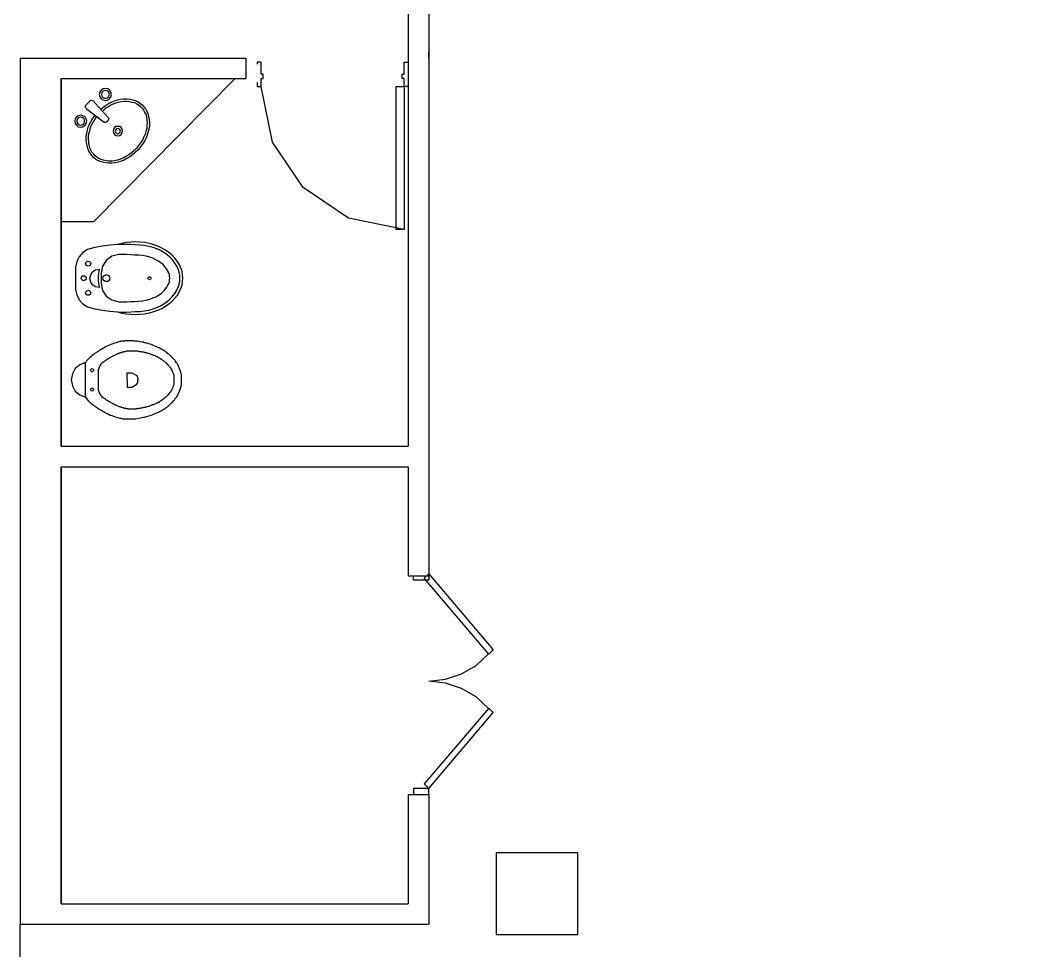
# Model space of a CAD drawing. Header units: metres. Extents: x 2 to 323, y -2 to 254.
# Drawn here: x 116.216 to 121.189, y 119.782 to 124.336 of the extents above; entities that cross this region are included whole.
import ezdxf

# ---------------------------------------------------------------- set-up
doc = ezdxf.new("R2010")
doc.units = ezdxf.units.M
for name, color, linetype in [('0-CARPINTERIAS', 7, 'Continuous'), ('0-EST EXISTENTE', 7, 'Continuous'), ('0-MUROS EXISTENTES', 7, 'Continuous'), ('0-PROYECCIONES', 7, 'Continuous'), ('0-SANITARIOS', 7, 'Continuous'), ('00', 7, 'Continuous')]:
    doc.layers.add(name, color=color, linetype=linetype)

msp = doc.modelspace()

# ---------------------------------------------------------------- linework, layer by layer
for p, q in [((116.558, 123.942), (116.537, 123.92)), ((116.558, 123.942), (116.537, 123.92)), ((116.572, 123.942), (116.646, 123.86)), ((116.572, 123.942), (116.646, 123.86)), ((116.538, 123.905), (116.626, 123.838)), ((116.538, 123.905), (116.626, 123.838)), ((116.646, 123.846), (116.64, 123.839)), ((116.646, 123.846), (116.64, 123.839))]:
    msp.add_line(p, q)
for points in [[(117.376, 124.032), (117.376, 124.012), (117.396, 124.012), (117.396, 124.052), (117.406, 124.052), (117.406, 124.072), (117.396, 124.072), (117.396, 124.132), (117.376, 124.132), (117.376, 124.122)], [(117.376, 124.032), (117.376, 124.012), (117.396, 124.012), (117.396, 124.052), (117.406, 124.052), (117.406, 124.072), (117.396, 124.072), (117.396, 124.132), (117.376, 124.132), (117.376, 124.122)], [(118.116, 124.032), (118.116, 124.012), (118.096, 124.012), (118.096, 124.052), (118.086, 124.052), (118.086, 124.072), (118.096, 124.072), (118.096, 124.132), (118.116, 124.132), (118.116, 124.122)], [(118.116, 124.032), (118.116, 124.012), (118.096, 124.012), (118.096, 124.052), (118.086, 124.052), (118.086, 124.072), (118.096, 124.072), (118.096, 124.132), (118.116, 124.132), (118.116, 124.122)], [(116.538, 123.905), (116.537, 123.907), (116.536, 123.909), (116.535, 123.91), (116.535, 123.912), (116.535, 123.914), (116.535, 123.916), (116.536, 123.918), (116.537, 123.92)], [(116.538, 123.905), (116.537, 123.907), (116.536, 123.909), (116.535, 123.91), (116.535, 123.912), (116.535, 123.914), (116.535, 123.916), (116.536, 123.918), (116.537, 123.92)], [(116.812, 123.923), (116.821, 123.913), (116.829, 123.903), (116.835, 123.892), (116.84, 123.88), (116.844, 123.865), (116.847, 123.85), (116.848, 123.835), (116.848, 123.82), (116.845, 123.805), (116.842, 123.79), (116.837, 123.775), (116.832, 123.76), (116.824, 123.745), (116.814, 123.73), (116.804, 123.716), (116.793, 123.702), (116.78, 123.69), (116.767, 123.679), (116.753, 123.668), (116.738, 123.659), (116.724, 123.652), (116.71, 123.646), (116.695, 123.641), (116.68, 123.638), (116.665, 123.636), (116.65, 123.636), (116.635, 123.638), (116.62, 123.641), (116.608, 123.645), (116.596, 123.65), (116.585, 123.657), (116.575, 123.665), (116.566, 123.674), (116.558, 123.685), (116.552, 123.696), (116.547, 123.708), (116.543, 123.723), (116.54, 123.737), (116.539, 123.752), (116.539, 123.767), (116.541, 123.783), (116.545, 123.798), (116.549, 123.813), (116.555, 123.827), (116.561, 123.839), (116.568, 123.85), (116.575, 123.861), (116.582, 123.871)], [(116.812, 123.923), (116.821, 123.913), (116.829, 123.903), (116.835, 123.892), (116.84, 123.88), (116.844, 123.865), (116.847, 123.85), (116.848, 123.835), (116.848, 123.82), (116.845, 123.805), (116.842, 123.79), (116.837, 123.775), (116.832, 123.76), (116.824, 123.745), (116.814, 123.73), (116.804, 123.716), (116.793, 123.702), (116.78, 123.69), (116.767, 123.679), (116.753, 123.668), (116.738, 123.659), (116.724, 123.652), (116.71, 123.646), (116.695, 123.641), (116.68, 123.638), (116.665, 123.636), (116.65, 123.636), (116.635, 123.638), (116.62, 123.641), (116.608, 123.645), (116.596, 123.65), (116.585, 123.657), (116.575, 123.665), (116.566, 123.674), (116.558, 123.685), (116.552, 123.696), (116.547, 123.708), (116.543, 123.723), (116.54, 123.737), (116.539, 123.752), (116.539, 123.767), (116.541, 123.783), (116.545, 123.798), (116.549, 123.813), (116.555, 123.827), (116.561, 123.839), (116.568, 123.85), (116.575, 123.861), (116.582, 123.871)], [(116.558, 123.942), (116.561, 123.944), (116.565, 123.945), (116.568, 123.944), (116.572, 123.942)], [(116.558, 123.942), (116.561, 123.944), (116.565, 123.945), (116.568, 123.944), (116.572, 123.942)], [(116.61, 123.9), (116.619, 123.908), (116.628, 123.916), (116.638, 123.922), (116.649, 123.929), (116.663, 123.936), (116.677, 123.942), (116.692, 123.946), (116.707, 123.95), (116.722, 123.951), (116.737, 123.951), (116.752, 123.95), (116.767, 123.947), (116.779, 123.943), (116.791, 123.938), (116.802, 123.931), (116.812, 123.923)], [(116.61, 123.9), (116.619, 123.908), (116.628, 123.916), (116.638, 123.922), (116.649, 123.929), (116.663, 123.936), (116.677, 123.942), (116.692, 123.946), (116.707, 123.95), (116.722, 123.951), (116.737, 123.951), (116.752, 123.95), (116.767, 123.947), (116.779, 123.943), (116.791, 123.938), (116.802, 123.931), (116.812, 123.923)], [(116.617, 123.892), (116.626, 123.9), (116.635, 123.907), (116.644, 123.913), (116.654, 123.919), (116.667, 123.926), (116.681, 123.931), (116.695, 123.935), (116.709, 123.939), (116.723, 123.94), (116.737, 123.94), (116.75, 123.939), (116.764, 123.936), (116.775, 123.933), (116.786, 123.928), (116.795, 123.922), (116.804, 123.914)], [(116.617, 123.892), (116.626, 123.9), (116.635, 123.907), (116.644, 123.913), (116.654, 123.919), (116.667, 123.926), (116.681, 123.931), (116.695, 123.935), (116.709, 123.939), (116.723, 123.94), (116.737, 123.94), (116.75, 123.939), (116.764, 123.936), (116.775, 123.933), (116.786, 123.928), (116.795, 123.922), (116.804, 123.914)], [(116.804, 123.914), (116.813, 123.906), (116.819, 123.897), (116.825, 123.887), (116.83, 123.876), (116.834, 123.863), (116.836, 123.849), (116.837, 123.835), (116.836, 123.821), (116.835, 123.807), (116.831, 123.792), (116.827, 123.778), (116.821, 123.765), (116.814, 123.75), (116.805, 123.736), (116.795, 123.723), (116.785, 123.71), (116.773, 123.698), (116.76, 123.687), (116.747, 123.677), (116.733, 123.669), (116.72, 123.662), (116.706, 123.656), (116.692, 123.652), (116.678, 123.649), (116.664, 123.647), (116.65, 123.647), (116.636, 123.649), (116.623, 123.651), (116.612, 123.655), (116.601, 123.66), (116.591, 123.666), (116.582, 123.673), (116.574, 123.682), (116.567, 123.691), (116.562, 123.701), (116.557, 123.712), (116.553, 123.725), (116.551, 123.739), (116.55, 123.753), (116.55, 123.766), (116.552, 123.781), (116.556, 123.795), (116.56, 123.809), (116.565, 123.823), (116.571, 123.834), (116.577, 123.844), (116.584, 123.855), (116.591, 123.865)], [(116.804, 123.914), (116.813, 123.906), (116.819, 123.897), (116.825, 123.887), (116.83, 123.876), (116.834, 123.863), (116.836, 123.849), (116.837, 123.835), (116.836, 123.821), (116.835, 123.807), (116.831, 123.792), (116.827, 123.778), (116.821, 123.765), (116.814, 123.75), (116.805, 123.736), (116.795, 123.723), (116.785, 123.71), (116.773, 123.698), (116.76, 123.687), (116.747, 123.677), (116.733, 123.669), (116.72, 123.662), (116.706, 123.656), (116.692, 123.652), (116.678, 123.649), (116.664, 123.647), (116.65, 123.647), (116.636, 123.649), (116.623, 123.651), (116.612, 123.655), (116.601, 123.66), (116.591, 123.666), (116.582, 123.673), (116.574, 123.682), (116.567, 123.691), (116.562, 123.701), (116.557, 123.712), (116.553, 123.725), (116.551, 123.739), (116.55, 123.753), (116.55, 123.766), (116.552, 123.781), (116.556, 123.795), (116.56, 123.809), (116.565, 123.823), (116.571, 123.834), (116.577, 123.844), (116.584, 123.855), (116.591, 123.865)], [(116.64, 123.839), (116.636, 123.837), (116.633, 123.836), (116.629, 123.836), (116.626, 123.838)], [(116.64, 123.839), (116.636, 123.837), (116.633, 123.836), (116.629, 123.836), (116.626, 123.838)], [(116.646, 123.86), (116.648, 123.857), (116.649, 123.853), (116.648, 123.85), (116.646, 123.846)], [(116.646, 123.86), (116.648, 123.857), (116.649, 123.853), (116.648, 123.85), (116.646, 123.846)], [(116.535, 122.491), (116.538, 122.487), (116.542, 122.483), (116.545, 122.478), (116.549, 122.474), (116.551, 122.472), (116.554, 122.469), (116.556, 122.467), (116.559, 122.464), (116.563, 122.461), (116.568, 122.457), (116.572, 122.454), (116.576, 122.45), (116.577, 122.45), (116.577, 122.45), (116.578, 122.449), (116.578, 122.449), (116.581, 122.447), (116.584, 122.445), (116.586, 122.443), (116.589, 122.442), (116.591, 122.44), (116.594, 122.438), (116.597, 122.437), (116.599, 122.435), (116.6, 122.434), (116.601, 122.434), (116.602, 122.433), (116.602, 122.433), (116.605, 122.431), (116.608, 122.43), (116.61, 122.428), (116.613, 122.427), (116.62, 122.422), (116.627, 122.419), (116.634, 122.415), (116.641, 122.411), (116.648, 122.408), (116.656, 122.404), (116.664, 122.401), (116.672, 122.398), (116.678, 122.396), (116.685, 122.394), (116.692, 122.392), (116.698, 122.39), (116.703, 122.389), (116.708, 122.388), (116.713, 122.387), (116.718, 122.386), (116.721, 122.386), (116.723, 122.386), (116.726, 122.386), (116.728, 122.385), (116.73, 122.385), (116.731, 122.385), (116.732, 122.385), (116.734, 122.385), (116.736, 122.385), (116.738, 122.385), (116.739, 122.385), (116.741, 122.385), (116.745, 122.385), (116.75, 122.385), (116.754, 122.385), (116.758, 122.385), (116.763, 122.385), (116.769, 122.385), (116.774, 122.386), (116.78, 122.386), (116.788, 122.387), (116.796, 122.389), (116.804, 122.39), (116.812, 122.391), (116.819, 122.393), (116.825, 122.394), (116.832, 122.396), (116.838, 122.397), (116.846, 122.4), (116.854, 122.402), (116.861, 122.405), (116.869, 122.408), (116.876, 122.411), (116.883, 122.414), (116.89, 122.417), (116.896, 122.42), (116.901, 122.423), (116.906, 122.425), (116.911, 122.428), (116.915, 122.431), (116.919, 122.433), (116.923, 122.436), (116.927, 122.438), (116.931, 122.441), (116.935, 122.444), (116.939, 122.448), (116.943, 122.451), (116.947, 122.454), (116.95, 122.457), (116.953, 122.46), (116.956, 122.463), (116.959, 122.466), (116.963, 122.469), (116.966, 122.473), (116.969, 122.476), (116.972, 122.479), (116.975, 122.484), (116.978, 122.488), (116.981, 122.492), (116.984, 122.496), (116.987, 122.502), (116.99, 122.508), (116.993, 122.514), (116.995, 122.52), (116.998, 122.526), (117, 122.533), (117.002, 122.539), (117.004, 122.546), (117.005, 122.549), (117.005, 122.552), (117.005, 122.555), (117.005, 122.558), (117.005, 122.576), (117.005, 122.594), (117.005, 122.597), (117.005, 122.6), (117.005, 122.603), (117.004, 122.606), (117.002, 122.613), (117, 122.619), (116.998, 122.626), (116.995, 122.632), (116.993, 122.638), (116.99, 122.644), (116.987, 122.65), (116.984, 122.656), (116.981, 122.66), (116.978, 122.664), (116.975, 122.669), (116.972, 122.673), (116.969, 122.676), (116.966, 122.679), (116.963, 122.683), (116.959, 122.686), (116.956, 122.689), (116.953, 122.692), (116.95, 122.695), (116.947, 122.698), (116.943, 122.701), (116.939, 122.704), (116.935, 122.708), (116.931, 122.711), (116.927, 122.714), (116.923, 122.716), (116.919, 122.719), (116.915, 122.721), (116.911, 122.724), (116.906, 122.727), (116.901, 122.73), (116.896, 122.732), (116.89, 122.735), (116.883, 122.738), (116.876, 122.741), (116.869, 122.744), (116.861, 122.747), (116.854, 122.75), (116.846, 122.752), (116.838, 122.755), (116.832, 122.756), (116.825, 122.758), (116.819, 122.76), (116.812, 122.761), (116.804, 122.762), (116.796, 122.764), (116.788, 122.765), (116.78, 122.766), (116.774, 122.766), (116.769, 122.767), (116.763, 122.767), (116.758, 122.767), (116.754, 122.767), (116.75, 122.767), (116.745, 122.767), (116.741, 122.767), (116.739, 122.767), (116.738, 122.767), (116.736, 122.767), (116.734, 122.767), (116.732, 122.767), (116.731, 122.767), (116.73, 122.767), (116.728, 122.767), (116.726, 122.766), (116.723, 122.766), (116.721, 122.766), (116.718, 122.766), (116.713, 122.765), (116.708, 122.764), (116.703, 122.763), (116.698, 122.762), (116.692, 122.76), (116.685, 122.758), (116.678, 122.756), (116.672, 122.754), (116.664, 122.751), (116.656, 122.748), (116.648, 122.744), (116.641, 122.741), (116.634, 122.737), (116.627, 122.733), (116.62, 122.73), (116.613, 122.725), (116.61, 122.724), (116.608, 122.722), (116.605, 122.721), (116.602, 122.719), (116.602, 122.719), (116.601, 122.718), (116.6, 122.718), (116.599, 122.717), (116.597, 122.715), (116.594, 122.714), (116.591, 122.712), (116.589, 122.71), (116.586, 122.709), (116.584, 122.707), (116.581, 122.705), (116.578, 122.703), (116.578, 122.703), (116.577, 122.703), (116.577, 122.702), (116.576, 122.702), (116.572, 122.698), (116.568, 122.695), (116.563, 122.691), (116.559, 122.688), (116.556, 122.685), (116.554, 122.683), (116.551, 122.68), (116.549, 122.678), (116.545, 122.674), (116.542, 122.67), (116.538, 122.665), (116.535, 122.661)], [(116.535, 122.491), (116.538, 122.487), (116.542, 122.483), (116.545, 122.478), (116.549, 122.474), (116.551, 122.472), (116.554, 122.469), (116.556, 122.467), (116.559, 122.464), (116.563, 122.461), (116.568, 122.457), (116.572, 122.454), (116.576, 122.45), (116.577, 122.45), (116.577, 122.45), (116.578, 122.449), (116.578, 122.449), (116.581, 122.447), (116.584, 122.445), (116.586, 122.443), (116.589, 122.442), (116.591, 122.44), (116.594, 122.438), (116.597, 122.437), (116.599, 122.435), (116.6, 122.434), (116.601, 122.434), (116.602, 122.433), (116.602, 122.433), (116.605, 122.431), (116.608, 122.43), (116.61, 122.428), (116.613, 122.427), (116.62, 122.422), (116.627, 122.419), (116.634, 122.415), (116.641, 122.411), (116.648, 122.408), (116.656, 122.404), (116.664, 122.401), (116.672, 122.398), (116.678, 122.396), (116.685, 122.394), (116.692, 122.392), (116.698, 122.39), (116.703, 122.389), (116.708, 122.388), (116.713, 122.387), (116.718, 122.386), (116.721, 122.386), (116.723, 122.386), (116.726, 122.386), (116.728, 122.385), (116.73, 122.385), (116.731, 122.385), (116.732, 122.385), (116.734, 122.385), (116.736, 122.385), (116.738, 122.385), (116.739, 122.385), (116.741, 122.385), (116.745, 122.385), (116.75, 122.385), (116.754, 122.385), (116.758, 122.385), (116.763, 122.385), (116.769, 122.385), (116.774, 122.386), (116.78, 122.386), (116.788, 122.387), (116.796, 122.389), (116.804, 122.39), (116.812, 122.391), (116.819, 122.393), (116.825, 122.394), (116.832, 122.396), (116.838, 122.397), (116.846, 122.4), (116.854, 122.402), (116.861, 122.405), (116.869, 122.408), (116.876, 122.411), (116.883, 122.414), (116.89, 122.417), (116.896, 122.42), (116.901, 122.423), (116.906, 122.425), (116.911, 122.428), (116.915, 122.431), (116.919, 122.433), (116.923, 122.436), (116.927, 122.438), (116.931, 122.441), (116.935, 122.444), (116.939, 122.448), (116.943, 122.451), (116.947, 122.454), (116.95, 122.457), (116.953, 122.46), (116.956, 122.463), (116.959, 122.466), (116.963, 122.469), (116.966, 122.473), (116.969, 122.476), (116.972, 122.479), (116.975, 122.484), (116.978, 122.488), (116.981, 122.492), (116.984, 122.496), (116.987, 122.502), (116.99, 122.508), (116.993, 122.514), (116.995, 122.52), (116.998, 122.526), (117, 122.533), (117.002, 122.539), (117.004, 122.546), (117.005, 122.549), (117.005, 122.552), (117.005, 122.555), (117.005, 122.558), (117.005, 122.576), (117.005, 122.594), (117.005, 122.597), (117.005, 122.6), (117.005, 122.603), (117.004, 122.606), (117.002, 122.613), (117, 122.619), (116.998, 122.626), (116.995, 122.632), (116.993, 122.638), (116.99, 122.644), (116.987, 122.65), (116.984, 122.656), (116.981, 122.66), (116.978, 122.664), (116.975, 122.669), (116.972, 122.673), (116.969, 122.676), (116.966, 122.679), (116.963, 122.683), (116.959, 122.686), (116.956, 122.689), (116.953, 122.692), (116.95, 122.695), (116.947, 122.698), (116.943, 122.701), (116.939, 122.704), (116.935, 122.708), (116.931, 122.711), (116.927, 122.714), (116.923, 122.716), (116.919, 122.719), (116.915, 122.721), (116.911, 122.724), (116.906, 122.727), (116.901, 122.73), (116.896, 122.732), (116.89, 122.735), (116.883, 122.738), (116.876, 122.741), (116.869, 122.744), (116.861, 122.747), (116.854, 122.75), (116.846, 122.752), (116.838, 122.755), (116.832, 122.756), (116.825, 122.758), (116.819, 122.76), (116.812, 122.761), (116.804, 122.762), (116.796, 122.764), (116.788, 122.765), (116.78, 122.766), (116.774, 122.766), (116.769, 122.767), (116.763, 122.767), (116.758, 122.767), (116.754, 122.767), (116.75, 122.767), (116.745, 122.767), (116.741, 122.767), (116.739, 122.767), (116.738, 122.767), (116.736, 122.767), (116.734, 122.767), (116.732, 122.767), (116.731, 122.767), (116.73, 122.767), (116.728, 122.767), (116.726, 122.766), (116.723, 122.766), (116.721, 122.766), (116.718, 122.766), (116.713, 122.765), (116.708, 122.764), (116.703, 122.763), (116.698, 122.762), (116.692, 122.76), (116.685, 122.758), (116.678, 122.756), (116.672, 122.754), (116.664, 122.751), (116.656, 122.748), (116.648, 122.744), (116.641, 122.741), (116.634, 122.737), (116.627, 122.733), (116.62, 122.73), (116.613, 122.725), (116.61, 122.724), (116.608, 122.722), (116.605, 122.721), (116.602, 122.719), (116.602, 122.719), (116.601, 122.718), (116.6, 122.718), (116.599, 122.717), (116.597, 122.715), (116.594, 122.714), (116.591, 122.712), (116.589, 122.71), (116.586, 122.709), (116.584, 122.707), (116.581, 122.705), (116.578, 122.703), (116.578, 122.703), (116.577, 122.703), (116.577, 122.702), (116.576, 122.702), (116.572, 122.698), (116.568, 122.695), (116.563, 122.691), (116.559, 122.688), (116.556, 122.685), (116.554, 122.683), (116.551, 122.68), (116.549, 122.678), (116.545, 122.674), (116.542, 122.67), (116.538, 122.665), (116.535, 122.661)], [(116.535, 122.661), (116.507, 122.65), (116.485, 122.631), (116.471, 122.605), (116.465, 122.576), (116.471, 122.547), (116.485, 122.521), (116.507, 122.502), (116.535, 122.491)], [(116.535, 122.661), (116.507, 122.65), (116.485, 122.631), (116.471, 122.605), (116.465, 122.576), (116.471, 122.547), (116.485, 122.521), (116.507, 122.502), (116.535, 122.491)]]:
    msp.add_lwpolyline(points)
for points in [[(116.603, 123.973), (116.606, 123.962), (116.612, 123.953), (116.621, 123.946), (116.633, 123.944), (116.644, 123.946), (116.653, 123.953), (116.659, 123.962), (116.662, 123.973), (116.659, 123.985), (116.653, 123.994), (116.644, 124), (116.633, 124.003), (116.621, 124), (116.612, 123.994), (116.606, 123.985), (116.603, 123.973)], [(116.603, 123.973), (116.606, 123.962), (116.612, 123.953), (116.621, 123.946), (116.633, 123.944), (116.644, 123.946), (116.653, 123.953), (116.659, 123.962), (116.662, 123.973), (116.659, 123.985), (116.653, 123.994), (116.644, 124), (116.633, 124.003), (116.621, 124), (116.612, 123.994), (116.606, 123.985), (116.603, 123.973)], [(116.613, 123.973), (116.615, 123.966), (116.619, 123.96), (116.625, 123.956), (116.633, 123.954), (116.64, 123.956), (116.646, 123.96), (116.65, 123.966), (116.652, 123.973), (116.65, 123.981), (116.646, 123.987), (116.64, 123.991), (116.633, 123.993), (116.625, 123.991), (116.619, 123.987), (116.615, 123.981), (116.613, 123.973)], [(116.613, 123.973), (116.615, 123.966), (116.619, 123.96), (116.625, 123.956), (116.633, 123.954), (116.64, 123.956), (116.646, 123.96), (116.65, 123.966), (116.652, 123.973), (116.65, 123.981), (116.646, 123.987), (116.64, 123.991), (116.633, 123.993), (116.625, 123.991), (116.619, 123.987), (116.615, 123.981), (116.613, 123.973)], [(118.096, 124.012), (118.096, 123.312), (118.056, 123.312), (118.056, 124.012), (118.096, 124.012)], [(118.096, 124.012), (118.096, 123.312), (118.056, 123.312), (118.056, 124.012), (118.096, 124.012)], [(116.483, 123.842), (116.485, 123.831), (116.491, 123.822), (116.5, 123.815), (116.512, 123.813), (116.523, 123.815), (116.533, 123.822), (116.539, 123.831), (116.541, 123.842), (116.539, 123.854), (116.533, 123.863), (116.523, 123.869), (116.512, 123.872), (116.5, 123.869), (116.491, 123.863), (116.485, 123.854), (116.483, 123.842)], [(116.483, 123.842), (116.485, 123.831), (116.491, 123.822), (116.5, 123.815), (116.512, 123.813), (116.523, 123.815), (116.533, 123.822), (116.539, 123.831), (116.541, 123.842), (116.539, 123.854), (116.533, 123.863), (116.523, 123.869), (116.512, 123.872), (116.5, 123.869), (116.491, 123.863), (116.485, 123.854), (116.483, 123.842)], [(116.493, 123.842), (116.494, 123.835), (116.498, 123.829), (116.504, 123.825), (116.512, 123.823), (116.519, 123.825), (116.525, 123.829), (116.53, 123.835), (116.531, 123.842), (116.53, 123.85), (116.525, 123.856), (116.519, 123.86), (116.512, 123.862), (116.504, 123.86), (116.498, 123.856), (116.494, 123.85), (116.493, 123.842)], [(116.493, 123.842), (116.494, 123.835), (116.498, 123.829), (116.504, 123.825), (116.512, 123.823), (116.519, 123.825), (116.525, 123.829), (116.53, 123.835), (116.531, 123.842), (116.53, 123.85), (116.525, 123.856), (116.519, 123.86), (116.512, 123.862), (116.504, 123.86), (116.498, 123.856), (116.494, 123.85), (116.493, 123.842)], [(116.67, 123.794), (116.672, 123.785), (116.677, 123.777), (116.684, 123.772), (116.693, 123.77), (116.703, 123.772), (116.71, 123.777), (116.715, 123.785), (116.717, 123.794), (116.715, 123.803), (116.71, 123.811), (116.703, 123.816), (116.693, 123.817), (116.684, 123.816), (116.677, 123.811), (116.672, 123.803), (116.67, 123.794)], [(116.67, 123.794), (116.672, 123.785), (116.677, 123.777), (116.684, 123.772), (116.693, 123.77), (116.703, 123.772), (116.71, 123.777), (116.715, 123.785), (116.717, 123.794), (116.715, 123.803), (116.71, 123.811), (116.703, 123.816), (116.693, 123.817), (116.684, 123.816), (116.677, 123.811), (116.672, 123.803), (116.67, 123.794)], [(116.681, 123.794), (116.682, 123.789), (116.685, 123.785), (116.689, 123.782), (116.693, 123.781), (116.698, 123.782), (116.702, 123.785), (116.705, 123.789), (116.706, 123.794), (116.705, 123.799), (116.702, 123.803), (116.698, 123.805), (116.693, 123.806), (116.689, 123.805), (116.685, 123.803), (116.682, 123.799), (116.681, 123.794)], [(116.681, 123.794), (116.682, 123.789), (116.685, 123.785), (116.689, 123.782), (116.693, 123.781), (116.698, 123.782), (116.702, 123.785), (116.705, 123.789), (116.706, 123.794), (116.705, 123.799), (116.702, 123.803), (116.698, 123.805), (116.693, 123.806), (116.689, 123.805), (116.685, 123.803), (116.682, 123.799), (116.681, 123.794)], [(116.692, 123.239), (116.655, 123.236), (116.618, 123.231), (116.581, 123.224), (116.545, 123.214), (116.522, 123.199), (116.504, 123.179), (116.492, 123.155), (116.487, 123.128), (116.487, 123.019), (116.492, 122.992), (116.504, 122.968), (116.522, 122.948), (116.545, 122.933), (116.581, 122.924), (116.618, 122.917), (116.655, 122.912), (116.692, 122.909), (116.713, 122.903), (116.735, 122.899), (116.757, 122.897), (116.778, 122.896), (116.802, 122.897), (116.825, 122.9), (116.848, 122.904), (116.87, 122.91), (116.89, 122.917), (116.909, 122.926), (116.927, 122.936), (116.944, 122.948), (116.959, 122.961), (116.973, 122.976), (116.985, 122.991), (116.995, 123.008), (117.002, 123.024), (117.008, 123.04), (117.011, 123.057), (117.012, 123.074), (117.011, 123.091), (117.008, 123.107), (117.002, 123.123), (116.995, 123.139), (116.985, 123.156), (116.973, 123.172), (116.959, 123.186), (116.944, 123.199), (116.927, 123.211), (116.909, 123.221), (116.89, 123.23), (116.87, 123.237), (116.848, 123.243), (116.825, 123.248), (116.802, 123.25), (116.778, 123.251), (116.757, 123.25), (116.735, 123.248), (116.713, 123.244), (116.692, 123.239)], [(116.692, 123.239), (116.655, 123.236), (116.618, 123.231), (116.581, 123.224), (116.545, 123.214), (116.522, 123.199), (116.504, 123.179), (116.492, 123.155), (116.487, 123.128), (116.487, 123.019), (116.492, 122.992), (116.504, 122.968), (116.522, 122.948), (116.545, 122.933), (116.581, 122.924), (116.618, 122.917), (116.655, 122.912), (116.692, 122.909), (116.713, 122.903), (116.735, 122.899), (116.757, 122.897), (116.778, 122.896), (116.802, 122.897), (116.825, 122.9), (116.848, 122.904), (116.87, 122.91), (116.89, 122.917), (116.909, 122.926), (116.927, 122.936), (116.944, 122.948), (116.959, 122.961), (116.973, 122.976), (116.985, 122.991), (116.995, 123.008), (117.002, 123.024), (117.008, 123.04), (117.011, 123.057), (117.012, 123.074), (117.011, 123.091), (117.008, 123.107), (117.002, 123.123), (116.995, 123.139), (116.985, 123.156), (116.973, 123.172), (116.959, 123.186), (116.944, 123.199), (116.927, 123.211), (116.909, 123.221), (116.89, 123.23), (116.87, 123.237), (116.848, 123.243), (116.825, 123.248), (116.802, 123.25), (116.778, 123.251), (116.757, 123.25), (116.735, 123.248), (116.713, 123.244), (116.692, 123.239)]]:
    msp.add_lwpolyline(points, close=True)
at = {"layer": '0-CARPINTERIAS'}
for p, q in [((118.216, 124.151), (118.216, 124.181)), ((118.216, 124.151), (118.216, 124.181)), ((118.141, 121.596), (118.141, 121.616)), ((118.141, 121.596), (118.141, 121.616)), ((118.216, 121.596), (118.141, 121.596)), ((118.216, 121.596), (118.141, 121.596)), ((118.216, 121.616), (118.216, 121.596)), ((118.216, 121.616), (118.216, 121.596)), ((118.141, 120.576), (118.141, 120.546)), ((118.216, 120.576), (118.141, 120.576)), ((118.141, 120.576), (118.141, 120.546)), ((118.216, 120.576), (118.141, 120.576)), ((118.216, 120.546), (118.216, 120.576)), ((118.216, 120.546), (118.216, 120.576))]:
    msp.add_line(p, q, dxfattribs=at)
for points in [[(118.216, 121.626), (118.531, 121.255), (118.51, 121.234), (118.194, 121.605), (118.216, 121.626)], [(118.216, 121.626), (118.531, 121.255), (118.51, 121.234), (118.194, 121.605), (118.216, 121.626)], [(118.216, 120.576), (118.531, 120.948), (118.51, 120.969), (118.194, 120.598), (118.216, 120.576)], [(118.216, 120.576), (118.531, 120.948), (118.51, 120.969), (118.194, 120.598), (118.216, 120.576)]]:
    msp.add_lwpolyline(points, close=True, dxfattribs=at)
for points in [[(118.216, 121.101), (118.298, 121.111), (118.377, 121.137), (118.448, 121.178), (118.509, 121.235)], [(118.216, 121.101), (118.298, 121.111), (118.377, 121.137), (118.448, 121.178), (118.509, 121.235)], [(118.509, 120.968), (118.448, 121.024), (118.377, 121.066), (118.298, 121.092), (118.216, 121.101)], [(118.509, 120.968), (118.448, 121.024), (118.377, 121.066), (118.298, 121.092), (118.216, 121.101)]]:
    msp.add_lwpolyline(points, dxfattribs=at)
at = {"layer": '0-EST EXISTENTE'}
msp.add_lwpolyline([(118.546, 119.861), (118.946, 119.861), (118.946, 120.261), (118.546, 120.261), (118.546, 119.861)], close=True, dxfattribs=at)
at = {"layer": '0-MUROS EXISTENTES'}
for p, q in [((118.216, 127.411), (118.216, 124.151)), ((118.116, 127.121), (118.116, 124.151)), ((116.216, 124.151), (117.32, 124.151)), ((116.216, 124.151), (116.216, 119.911)), ((116.416, 124.151), (117.32, 124.151)), ((117.32, 124.151), (117.32, 124.051)), ((117.32, 124.151), (117.32, 124.051)), ((118.116, 124.151), (118.116, 122.251)), ((118.116, 124.151), (118.116, 122.251)), ((118.216, 124.151), (118.216, 121.616)), ((118.216, 124.151), (118.216, 121.616)), ((116.416, 124.051), (117.32, 124.051)), ((116.416, 122.251), (116.416, 124.051)), ((116.416, 124.051), (116.416, 122.251)), ((116.416, 124.051), (117.32, 124.051)), ((116.416, 122.251), (118.116, 122.251)), ((116.416, 122.251), (118.116, 122.251)), ((116.416, 122.151), (118.116, 122.151)), ((116.416, 120.011), (116.416, 122.151)), ((116.416, 122.151), (118.116, 122.151)), ((116.416, 122.151), (116.416, 120.011)), ((118.116, 122.151), (118.116, 121.616)), ((118.116, 122.151), (118.116, 121.616)), ((118.116, 121.616), (118.216, 121.616)), ((118.116, 121.616), (118.216, 121.616)), ((118.116, 120.546), (118.116, 120.011)), ((118.116, 120.546), (118.216, 120.546)), ((118.116, 120.546), (118.116, 120.011)), ((118.116, 120.546), (118.216, 120.546)), ((118.216, 120.546), (118.216, 119.911)), ((118.216, 120.546), (118.216, 119.911)), ((116.416, 120.011), (118.116, 120.011)), ((116.416, 120.011), (118.116, 120.011)), ((116.216, 119.911), (118.216, 119.911)), ((116.216, 119.911), (118.216, 119.911)), ((116.216, 119.911), (118.216, 119.911))]:
    msp.add_line(p, q, dxfattribs=at)
at = {"layer": '0-PROYECCIONES'}
msp.add_lwpolyline([(131.146, 127.361), (131.146, 127.361), (131.146, 127.361), (131.146, 116.411), (116.216, 116.411), (116.216, 119.911)], dxfattribs=at)
at = {"layer": '0-SANITARIOS'}
for p in [(117.268, 124.051), (117.268, 124.051), (116.416, 123.351)]:
    msp.add_line(p, (116.576, 123.351), dxfattribs=at)
at = {"layer": '00'}
for p, q in [((116.535, 122.491), (116.535, 122.661)), ((116.535, 122.491), (116.535, 122.661)), ((116.74, 122.576), (116.74, 122.611)), ((116.74, 122.576), (116.74, 122.611)), ((116.74, 122.576), (116.74, 122.541)), ((116.74, 122.576), (116.74, 122.541))]:
    msp.add_line(p, q, dxfattribs=at)
for points in [[(118.096, 123.312), (117.823, 123.367), (117.601, 123.517), (117.451, 123.74), (117.396, 124.012)], [(118.096, 123.312), (117.823, 123.367), (117.601, 123.517), (117.451, 123.74), (117.396, 124.012)], [(116.692, 122.909), (116.714, 122.908), (116.735, 122.908), (116.757, 122.909), (116.778, 122.91), (116.801, 122.911), (116.823, 122.914), (116.845, 122.918), (116.866, 122.924), (116.884, 122.93), (116.902, 122.939), (116.919, 122.948), (116.935, 122.959), (116.949, 122.971), (116.962, 122.985), (116.973, 122.999), (116.983, 123.015), (116.989, 123.029), (116.994, 123.043), (116.997, 123.058), (116.998, 123.074), (116.997, 123.089), (116.994, 123.104), (116.989, 123.118), (116.983, 123.132), (116.973, 123.148), (116.962, 123.163), (116.949, 123.176), (116.935, 123.188), (116.919, 123.199), (116.902, 123.209), (116.884, 123.217), (116.866, 123.224), (116.845, 123.229), (116.823, 123.234), (116.801, 123.236), (116.778, 123.237), (116.757, 123.239), (116.735, 123.239), (116.714, 123.239), (116.692, 123.239)], [(116.692, 122.909), (116.714, 122.908), (116.735, 122.908), (116.757, 122.909), (116.778, 122.91), (116.801, 122.911), (116.823, 122.914), (116.845, 122.918), (116.866, 122.924), (116.884, 122.93), (116.902, 122.939), (116.919, 122.948), (116.935, 122.959), (116.949, 122.971), (116.962, 122.985), (116.973, 122.999), (116.983, 123.015), (116.989, 123.029), (116.994, 123.043), (116.997, 123.058), (116.998, 123.074), (116.997, 123.089), (116.994, 123.104), (116.989, 123.118), (116.983, 123.132), (116.973, 123.148), (116.962, 123.163), (116.949, 123.176), (116.935, 123.188), (116.919, 123.199), (116.902, 123.209), (116.884, 123.217), (116.866, 123.224), (116.845, 123.229), (116.823, 123.234), (116.801, 123.236), (116.778, 123.237), (116.757, 123.239), (116.735, 123.239), (116.714, 123.239), (116.692, 123.239)], [(116.74, 122.611), (116.762, 122.611), (116.787, 122.597), (116.791, 122.585), (116.791, 122.576)], [(116.74, 122.611), (116.762, 122.611), (116.787, 122.597), (116.791, 122.585), (116.791, 122.576)], [(116.74, 122.541), (116.762, 122.541), (116.787, 122.555), (116.791, 122.567), (116.791, 122.576)], [(116.74, 122.541), (116.762, 122.541), (116.787, 122.555), (116.791, 122.567), (116.791, 122.576)]]:
    msp.add_lwpolyline(points, dxfattribs=at)
for points in [[(116.851, 122.971), (116.865, 122.977), (116.879, 122.983), (116.892, 122.991), (116.905, 122.999), (116.915, 123.008), (116.924, 123.017), (116.932, 123.028), (116.939, 123.039), (116.943, 123.047), (116.946, 123.056), (116.947, 123.065), (116.948, 123.074), (116.947, 123.083), (116.946, 123.091), (116.943, 123.1), (116.939, 123.108), (116.932, 123.12), (116.924, 123.13), (116.915, 123.14), (116.905, 123.148), (116.892, 123.157), (116.879, 123.164), (116.865, 123.171), (116.851, 123.176), (116.833, 123.181), (116.814, 123.184), (116.795, 123.186), (116.776, 123.187), (116.757, 123.188), (116.737, 123.189), (116.718, 123.189), (116.698, 123.189), (116.664, 123.181), (116.637, 123.161), (116.619, 123.133), (116.612, 123.099), (116.612, 123.048), (116.619, 123.014), (116.637, 122.986), (116.664, 122.967), (116.698, 122.958), (116.718, 122.958), (116.737, 122.958), (116.757, 122.959), (116.776, 122.96), (116.795, 122.961), (116.814, 122.963), (116.833, 122.966), (116.851, 122.971)], [(116.851, 122.971), (116.865, 122.977), (116.879, 122.983), (116.892, 122.991), (116.905, 122.999), (116.915, 123.008), (116.924, 123.017), (116.932, 123.028), (116.939, 123.039), (116.943, 123.047), (116.946, 123.056), (116.947, 123.065), (116.948, 123.074), (116.947, 123.083), (116.946, 123.091), (116.943, 123.1), (116.939, 123.108), (116.932, 123.12), (116.924, 123.13), (116.915, 123.14), (116.905, 123.148), (116.892, 123.157), (116.879, 123.164), (116.865, 123.171), (116.851, 123.176), (116.833, 123.181), (116.814, 123.184), (116.795, 123.186), (116.776, 123.187), (116.757, 123.188), (116.737, 123.189), (116.718, 123.189), (116.698, 123.189), (116.664, 123.181), (116.637, 123.161), (116.619, 123.133), (116.612, 123.099), (116.612, 123.048), (116.619, 123.014), (116.637, 122.986), (116.664, 122.967), (116.698, 122.958), (116.718, 122.958), (116.737, 122.958), (116.757, 122.959), (116.776, 122.96), (116.795, 122.961), (116.814, 122.963), (116.833, 122.966), (116.851, 122.971)], [(116.561, 123.145), (116.56, 123.14), (116.557, 123.136), (116.553, 123.134), (116.548, 123.133), (116.544, 123.134), (116.54, 123.136), (116.537, 123.14), (116.536, 123.145), (116.537, 123.15), (116.54, 123.153), (116.544, 123.156), (116.548, 123.157), (116.553, 123.156), (116.557, 123.153), (116.56, 123.15), (116.561, 123.145)], [(116.561, 123.145), (116.56, 123.14), (116.557, 123.136), (116.553, 123.134), (116.548, 123.133), (116.544, 123.134), (116.54, 123.136), (116.537, 123.14), (116.536, 123.145), (116.537, 123.15), (116.54, 123.153), (116.544, 123.156), (116.548, 123.157), (116.553, 123.156), (116.557, 123.153), (116.56, 123.15), (116.561, 123.145)], [(116.539, 123.074), (116.538, 123.069), (116.535, 123.065), (116.531, 123.062), (116.527, 123.061), (116.522, 123.062), (116.518, 123.065), (116.515, 123.069), (116.514, 123.074), (116.515, 123.078), (116.518, 123.082), (116.522, 123.085), (116.527, 123.086), (116.531, 123.085), (116.535, 123.082), (116.538, 123.078), (116.539, 123.074)], [(116.539, 123.074), (116.538, 123.069), (116.535, 123.065), (116.531, 123.062), (116.527, 123.061), (116.522, 123.062), (116.518, 123.065), (116.515, 123.069), (116.514, 123.074), (116.515, 123.078), (116.518, 123.082), (116.522, 123.085), (116.527, 123.086), (116.531, 123.085), (116.535, 123.082), (116.538, 123.078), (116.539, 123.074)], [(116.602, 123.118), (116.6, 123.107), (116.599, 123.096), (116.598, 123.085), (116.598, 123.074), (116.598, 123.062), (116.599, 123.051), (116.6, 123.039), (116.603, 123.028), (116.585, 123.031), (116.57, 123.041), (116.561, 123.055), (116.557, 123.073), (116.561, 123.09), (116.57, 123.105), (116.585, 123.115), (116.602, 123.118)], [(116.602, 123.118), (116.6, 123.107), (116.599, 123.096), (116.598, 123.085), (116.598, 123.074), (116.598, 123.062), (116.599, 123.051), (116.6, 123.039), (116.603, 123.028), (116.585, 123.031), (116.57, 123.041), (116.561, 123.055), (116.557, 123.073), (116.561, 123.09), (116.57, 123.105), (116.585, 123.115), (116.602, 123.118)], [(116.654, 123.074), (116.653, 123.067), (116.649, 123.062), (116.644, 123.058), (116.637, 123.057), (116.631, 123.058), (116.625, 123.062), (116.622, 123.067), (116.62, 123.074), (116.622, 123.08), (116.625, 123.086), (116.631, 123.089), (116.637, 123.091), (116.644, 123.089), (116.649, 123.086), (116.653, 123.08), (116.654, 123.074)], [(116.654, 123.074), (116.653, 123.067), (116.649, 123.062), (116.644, 123.058), (116.637, 123.057), (116.631, 123.058), (116.625, 123.062), (116.622, 123.067), (116.62, 123.074), (116.622, 123.08), (116.625, 123.086), (116.631, 123.089), (116.637, 123.091), (116.644, 123.089), (116.649, 123.086), (116.653, 123.08), (116.654, 123.074)], [(116.856, 123.074), (116.855, 123.071), (116.854, 123.068), (116.852, 123.067), (116.849, 123.066), (116.846, 123.067), (116.843, 123.068), (116.842, 123.071), (116.841, 123.074), (116.842, 123.077), (116.843, 123.079), (116.846, 123.08), (116.849, 123.081), (116.852, 123.08), (116.854, 123.079), (116.855, 123.077), (116.856, 123.074)], [(116.856, 123.074), (116.855, 123.071), (116.854, 123.068), (116.852, 123.067), (116.849, 123.066), (116.846, 123.067), (116.843, 123.068), (116.842, 123.071), (116.841, 123.074), (116.842, 123.077), (116.843, 123.079), (116.846, 123.08), (116.849, 123.081), (116.852, 123.08), (116.854, 123.079), (116.855, 123.077), (116.856, 123.074)], [(116.561, 123.002), (116.56, 122.998), (116.557, 122.994), (116.553, 122.991), (116.548, 122.99), (116.544, 122.991), (116.54, 122.994), (116.537, 122.998), (116.536, 123.002), (116.537, 123.007), (116.54, 123.011), (116.544, 123.014), (116.548, 123.015), (116.553, 123.014), (116.557, 123.011), (116.56, 123.007), (116.561, 123.002)], [(116.561, 123.002), (116.56, 122.998), (116.557, 122.994), (116.553, 122.991), (116.548, 122.99), (116.544, 122.991), (116.54, 122.994), (116.537, 122.998), (116.536, 123.002), (116.537, 123.007), (116.54, 123.011), (116.544, 123.014), (116.548, 123.015), (116.553, 123.014), (116.557, 123.011), (116.56, 123.007), (116.561, 123.002)], [(116.631, 122.483), (116.633, 122.482), (116.635, 122.48), (116.637, 122.479), (116.64, 122.477), (116.64, 122.477), (116.64, 122.477), (116.64, 122.477), (116.64, 122.477), (116.64, 122.477), (116.64, 122.477), (116.641, 122.477), (116.641, 122.477), (116.641, 122.477), (116.642, 122.476), (116.642, 122.476), (116.643, 122.476), (116.643, 122.475), (116.644, 122.475), (116.644, 122.475), (116.645, 122.474), (116.647, 122.473), (116.649, 122.472), (116.651, 122.471), (116.653, 122.469), (116.655, 122.468), (116.657, 122.467), (116.66, 122.465), (116.662, 122.464), (116.666, 122.462), (116.669, 122.46), (116.673, 122.458), (116.677, 122.456), (116.68, 122.455), (116.682, 122.454), (116.685, 122.452), (116.688, 122.451), (116.692, 122.449), (116.696, 122.448), (116.7, 122.446), (116.704, 122.445), (116.707, 122.444), (116.71, 122.443), (116.713, 122.442), (116.717, 122.441), (116.719, 122.44), (116.721, 122.439), (116.723, 122.439), (116.725, 122.438), (116.727, 122.438), (116.729, 122.438), (116.731, 122.437), (116.733, 122.437), (116.734, 122.437), (116.735, 122.436), (116.736, 122.436), (116.737, 122.436), (116.739, 122.436), (116.741, 122.436), (116.742, 122.436), (116.744, 122.436), (116.745, 122.435), (116.745, 122.435), (116.746, 122.435), (116.747, 122.435), (116.748, 122.435), (116.748, 122.435), (116.749, 122.435), (116.75, 122.435), (116.75, 122.435), (116.75, 122.435), (116.75, 122.435), (116.75, 122.435), (116.751, 122.435), (116.751, 122.435), (116.751, 122.435), (116.751, 122.435), (116.753, 122.435), (116.754, 122.435), (116.755, 122.435), (116.756, 122.435), (116.757, 122.435), (116.759, 122.435), (116.76, 122.435), (116.762, 122.435), (116.764, 122.435), (116.766, 122.435), (116.769, 122.435), (116.771, 122.435), (116.773, 122.435), (116.774, 122.435), (116.776, 122.435), (116.777, 122.435), (116.78, 122.435), (116.783, 122.436), (116.786, 122.436), (116.789, 122.436), (116.792, 122.436), (116.795, 122.437), (116.798, 122.437), (116.801, 122.438), (116.805, 122.438), (116.809, 122.439), (116.813, 122.44), (116.817, 122.44), (116.82, 122.441), (116.823, 122.442), (116.825, 122.442), (116.828, 122.443), (116.831, 122.443), (116.833, 122.444), (116.836, 122.445), (116.838, 122.445), (116.841, 122.446), (116.844, 122.447), (116.847, 122.448), (116.85, 122.449), (116.854, 122.451), (116.858, 122.452), (116.861, 122.453), (116.865, 122.455), (116.869, 122.456), (116.872, 122.457), (116.876, 122.459), (116.879, 122.46), (116.882, 122.462), (116.884, 122.463), (116.886, 122.464), (116.889, 122.465), (116.891, 122.466), (116.893, 122.467), (116.895, 122.468), (116.897, 122.469), (116.899, 122.47), (116.9, 122.471), (116.901, 122.472), (116.903, 122.473), (116.904, 122.474), (116.906, 122.475), (116.907, 122.476), (116.909, 122.477), (116.91, 122.478), (116.912, 122.479), (116.913, 122.48), (116.915, 122.481), (116.917, 122.483), (116.919, 122.484), (116.921, 122.486), (116.922, 122.487), (116.924, 122.488), (116.925, 122.49), (116.927, 122.491), (116.929, 122.492), (116.93, 122.493), (116.931, 122.494), (116.932, 122.495), (116.933, 122.496), (116.934, 122.497), (116.936, 122.499), (116.937, 122.5), (116.938, 122.501), (116.939, 122.502), (116.941, 122.504), (116.942, 122.505), (116.943, 122.506), (116.944, 122.507), (116.945, 122.509), (116.947, 122.51), (116.948, 122.512), (116.949, 122.513), (116.949, 122.514), (116.95, 122.515), (116.951, 122.516), (116.952, 122.517), (116.953, 122.519), (116.954, 122.52), (116.955, 122.521), (116.955, 122.523), (116.956, 122.524), (116.957, 122.525), (116.957, 122.526), (116.959, 122.529), (116.96, 122.532), (116.962, 122.536), (116.963, 122.539), (116.965, 122.542), (116.966, 122.546), (116.968, 122.55), (116.969, 122.554), (116.969, 122.555), (116.97, 122.556), (116.97, 122.557), (116.97, 122.558), (116.97, 122.576), (116.97, 122.594), (116.97, 122.595), (116.97, 122.596), (116.969, 122.597), (116.969, 122.598), (116.968, 122.602), (116.966, 122.606), (116.965, 122.61), (116.963, 122.613), (116.962, 122.616), (116.96, 122.62), (116.959, 122.623), (116.957, 122.626), (116.957, 122.627), (116.956, 122.628), (116.955, 122.629), (116.955, 122.631), (116.954, 122.632), (116.953, 122.633), (116.952, 122.635), (116.951, 122.636), (116.95, 122.637), (116.949, 122.638), (116.949, 122.639), (116.948, 122.64), (116.947, 122.642), (116.945, 122.643), (116.944, 122.645), (116.943, 122.646), (116.942, 122.647), (116.941, 122.648), (116.939, 122.65), (116.938, 122.651), (116.937, 122.652), (116.936, 122.653), (116.934, 122.655), (116.933, 122.656), (116.932, 122.657), (116.931, 122.658), (116.93, 122.659), (116.929, 122.66), (116.927, 122.661), (116.925, 122.662), (116.924, 122.664), (116.922, 122.665), (116.921, 122.667), (116.919, 122.668), (116.917, 122.669), (116.915, 122.671), (116.913, 122.672), (116.912, 122.673), (116.91, 122.674), (116.909, 122.675), (116.907, 122.676), (116.906, 122.677), (116.904, 122.678), (116.903, 122.679), (116.901, 122.68), (116.9, 122.681), (116.899, 122.682), (116.897, 122.683), (116.895, 122.684), (116.893, 122.685), (116.891, 122.686), (116.889, 122.687), (116.886, 122.688), (116.884, 122.689), (116.882, 122.69), (116.879, 122.692), (116.876, 122.693), (116.872, 122.695), (116.869, 122.696), (116.865, 122.697), (116.861, 122.699), (116.858, 122.7), (116.854, 122.701), (116.85, 122.703), (116.847, 122.704), (116.844, 122.705), (116.841, 122.706), (116.838, 122.707), (116.836, 122.707), (116.833, 122.708), (116.831, 122.709), (116.828, 122.709), (116.825, 122.71), (116.823, 122.711), (116.82, 122.711), (116.817, 122.712), (116.813, 122.712), (116.809, 122.713), (116.805, 122.714), (116.801, 122.714), (116.798, 122.715), (116.795, 122.715), (116.792, 122.716), (116.789, 122.716), (116.786, 122.716), (116.783, 122.716), (116.78, 122.717), (116.777, 122.717), (116.776, 122.717), (116.774, 122.717), (116.773, 122.717), (116.771, 122.717), (116.769, 122.717), (116.766, 122.717), (116.764, 122.717), (116.762, 122.717), (116.76, 122.717), (116.759, 122.717), (116.757, 122.717), (116.756, 122.717), (116.755, 122.717), (116.754, 122.717), (116.753, 122.717), (116.751, 122.717), (116.751, 122.717), (116.751, 122.717), (116.751, 122.717), (116.75, 122.717), (116.75, 122.717), (116.75, 122.717), (116.75, 122.717), (116.75, 122.717), (116.749, 122.717), (116.748, 122.717), (116.748, 122.717), (116.747, 122.717), (116.746, 122.717), (116.745, 122.717), (116.745, 122.717), (116.744, 122.716), (116.742, 122.716), (116.741, 122.716), (116.739, 122.716), (116.737, 122.716), (116.736, 122.716), (116.735, 122.716), (116.734, 122.715), (116.733, 122.715), (116.731, 122.715), (116.729, 122.714), (116.727, 122.714), (116.725, 122.714), (116.723, 122.713), (116.721, 122.713), (116.719, 122.712), (116.717, 122.711), (116.713, 122.71), (116.71, 122.709), (116.707, 122.708), (116.704, 122.707), (116.7, 122.706), (116.696, 122.704), (116.692, 122.703), (116.688, 122.701), (116.685, 122.7), (116.682, 122.698), (116.68, 122.697), (116.677, 122.696), (116.673, 122.694), (116.669, 122.692), (116.666, 122.69), (116.662, 122.688), (116.66, 122.687), (116.657, 122.685), (116.655, 122.684), (116.653, 122.683), (116.651, 122.682), (116.649, 122.68), (116.647, 122.679), (116.645, 122.678), (116.644, 122.677), (116.644, 122.677), (116.643, 122.677), (116.643, 122.676), (116.642, 122.676), (116.642, 122.676), (116.641, 122.676), (116.641, 122.675), (116.641, 122.675), (116.64, 122.675), (116.64, 122.675), (116.64, 122.675), (116.64, 122.675), (116.64, 122.675), (116.64, 122.675), (116.64, 122.675), (116.637, 122.673), (116.635, 122.672), (116.633, 122.67), (116.631, 122.669), (116.63, 122.668), (116.63, 122.668), (116.629, 122.668), (116.629, 122.668), (116.627, 122.666), (116.625, 122.665), (116.623, 122.664), (116.621, 122.663), (116.616, 122.658), (116.611, 122.653), (116.607, 122.648), (116.604, 122.642), (116.601, 122.633), (116.598, 122.625), (116.597, 122.616), (116.597, 122.607), (116.597, 122.576), (116.597, 122.545), (116.597, 122.536), (116.598, 122.527), (116.601, 122.519), (116.604, 122.51), (116.607, 122.504), (116.611, 122.499), (116.616, 122.494), (116.621, 122.49), (116.623, 122.488), (116.625, 122.487), (116.627, 122.486), (116.629, 122.485), (116.629, 122.484), (116.63, 122.484), (116.63, 122.484), (116.631, 122.483)], [(116.631, 122.483), (116.633, 122.482), (116.635, 122.48), (116.637, 122.479), (116.64, 122.477), (116.64, 122.477), (116.64, 122.477), (116.64, 122.477), (116.64, 122.477), (116.64, 122.477), (116.64, 122.477), (116.641, 122.477), (116.641, 122.477), (116.641, 122.477), (116.642, 122.476), (116.642, 122.476), (116.643, 122.476), (116.643, 122.475), (116.644, 122.475), (116.644, 122.475), (116.645, 122.474), (116.647, 122.473), (116.649, 122.472), (116.651, 122.471), (116.653, 122.469), (116.655, 122.468), (116.657, 122.467), (116.66, 122.465), (116.662, 122.464), (116.666, 122.462), (116.669, 122.46), (116.673, 122.458), (116.677, 122.456), (116.68, 122.455), (116.682, 122.454), (116.685, 122.452), (116.688, 122.451), (116.692, 122.449), (116.696, 122.448), (116.7, 122.446), (116.704, 122.445), (116.707, 122.444), (116.71, 122.443), (116.713, 122.442), (116.717, 122.441), (116.719, 122.44), (116.721, 122.439), (116.723, 122.439), (116.725, 122.438), (116.727, 122.438), (116.729, 122.438), (116.731, 122.437), (116.733, 122.437), (116.734, 122.437), (116.735, 122.436), (116.736, 122.436), (116.737, 122.436), (116.739, 122.436), (116.741, 122.436), (116.742, 122.436), (116.744, 122.436), (116.745, 122.435), (116.745, 122.435), (116.746, 122.435), (116.747, 122.435), (116.748, 122.435), (116.748, 122.435), (116.749, 122.435), (116.75, 122.435), (116.75, 122.435), (116.75, 122.435), (116.75, 122.435), (116.75, 122.435), (116.751, 122.435), (116.751, 122.435), (116.751, 122.435), (116.751, 122.435), (116.753, 122.435), (116.754, 122.435), (116.755, 122.435), (116.756, 122.435), (116.757, 122.435), (116.759, 122.435), (116.76, 122.435), (116.762, 122.435), (116.764, 122.435), (116.766, 122.435), (116.769, 122.435), (116.771, 122.435), (116.773, 122.435), (116.774, 122.435), (116.776, 122.435), (116.777, 122.435), (116.78, 122.435), (116.783, 122.436), (116.786, 122.436), (116.789, 122.436), (116.792, 122.436), (116.795, 122.437), (116.798, 122.437), (116.801, 122.438), (116.805, 122.438), (116.809, 122.439), (116.813, 122.44), (116.817, 122.44), (116.82, 122.441), (116.823, 122.442), (116.825, 122.442), (116.828, 122.443), (116.831, 122.443), (116.833, 122.444), (116.836, 122.445), (116.838, 122.445), (116.841, 122.446), (116.844, 122.447), (116.847, 122.448), (116.85, 122.449), (116.854, 122.451), (116.858, 122.452), (116.861, 122.453), (116.865, 122.455), (116.869, 122.456), (116.872, 122.457), (116.876, 122.459), (116.879, 122.46), (116.882, 122.462), (116.884, 122.463), (116.886, 122.464), (116.889, 122.465), (116.891, 122.466), (116.893, 122.467), (116.895, 122.468), (116.897, 122.469), (116.899, 122.47), (116.9, 122.471), (116.901, 122.472), (116.903, 122.473), (116.904, 122.474), (116.906, 122.475), (116.907, 122.476), (116.909, 122.477), (116.91, 122.478), (116.912, 122.479), (116.913, 122.48), (116.915, 122.481), (116.917, 122.483), (116.919, 122.484), (116.921, 122.486), (116.922, 122.487), (116.924, 122.488), (116.925, 122.49), (116.927, 122.491), (116.929, 122.492), (116.93, 122.493), (116.931, 122.494), (116.932, 122.495), (116.933, 122.496), (116.934, 122.497), (116.936, 122.499), (116.937, 122.5), (116.938, 122.501), (116.939, 122.502), (116.941, 122.504), (116.942, 122.505), (116.943, 122.506), (116.944, 122.507), (116.945, 122.509), (116.947, 122.51), (116.948, 122.512), (116.949, 122.513), (116.949, 122.514), (116.95, 122.515), (116.951, 122.516), (116.952, 122.517), (116.953, 122.519), (116.954, 122.52), (116.955, 122.521), (116.955, 122.523), (116.956, 122.524), (116.957, 122.525), (116.957, 122.526), (116.959, 122.529), (116.96, 122.532), (116.962, 122.536), (116.963, 122.539), (116.965, 122.542), (116.966, 122.546), (116.968, 122.55), (116.969, 122.554), (116.969, 122.555), (116.97, 122.556), (116.97, 122.557), (116.97, 122.558), (116.97, 122.576), (116.97, 122.594), (116.97, 122.595), (116.97, 122.596), (116.969, 122.597), (116.969, 122.598), (116.968, 122.602), (116.966, 122.606), (116.965, 122.61), (116.963, 122.613), (116.962, 122.616), (116.96, 122.62), (116.959, 122.623), (116.957, 122.626), (116.957, 122.627), (116.956, 122.628), (116.955, 122.629), (116.955, 122.631), (116.954, 122.632), (116.953, 122.633), (116.952, 122.635), (116.951, 122.636), (116.95, 122.637), (116.949, 122.638), (116.949, 122.639), (116.948, 122.64), (116.947, 122.642), (116.945, 122.643), (116.944, 122.645), (116.943, 122.646), (116.942, 122.647), (116.941, 122.648), (116.939, 122.65), (116.938, 122.651), (116.937, 122.652), (116.936, 122.653), (116.934, 122.655), (116.933, 122.656), (116.932, 122.657), (116.931, 122.658), (116.93, 122.659), (116.929, 122.66), (116.927, 122.661), (116.925, 122.662), (116.924, 122.664), (116.922, 122.665), (116.921, 122.667), (116.919, 122.668), (116.917, 122.669), (116.915, 122.671), (116.913, 122.672), (116.912, 122.673), (116.91, 122.674), (116.909, 122.675), (116.907, 122.676), (116.906, 122.677), (116.904, 122.678), (116.903, 122.679), (116.901, 122.68), (116.9, 122.681), (116.899, 122.682), (116.897, 122.683), (116.895, 122.684), (116.893, 122.685), (116.891, 122.686), (116.889, 122.687), (116.886, 122.688), (116.884, 122.689), (116.882, 122.69), (116.879, 122.692), (116.876, 122.693), (116.872, 122.695), (116.869, 122.696), (116.865, 122.697), (116.861, 122.699), (116.858, 122.7), (116.854, 122.701), (116.85, 122.703), (116.847, 122.704), (116.844, 122.705), (116.841, 122.706), (116.838, 122.707), (116.836, 122.707), (116.833, 122.708), (116.831, 122.709), (116.828, 122.709), (116.825, 122.71), (116.823, 122.711), (116.82, 122.711), (116.817, 122.712), (116.813, 122.712), (116.809, 122.713), (116.805, 122.714), (116.801, 122.714), (116.798, 122.715), (116.795, 122.715), (116.792, 122.716), (116.789, 122.716), (116.786, 122.716), (116.783, 122.716), (116.78, 122.717), (116.777, 122.717), (116.776, 122.717), (116.774, 122.717), (116.773, 122.717), (116.771, 122.717), (116.769, 122.717), (116.766, 122.717), (116.764, 122.717), (116.762, 122.717), (116.76, 122.717), (116.759, 122.717), (116.757, 122.717), (116.756, 122.717), (116.755, 122.717), (116.754, 122.717), (116.753, 122.717), (116.751, 122.717), (116.751, 122.717), (116.751, 122.717), (116.751, 122.717), (116.75, 122.717), (116.75, 122.717), (116.75, 122.717), (116.75, 122.717), (116.75, 122.717), (116.749, 122.717), (116.748, 122.717), (116.748, 122.717), (116.747, 122.717), (116.746, 122.717), (116.745, 122.717), (116.745, 122.717), (116.744, 122.716), (116.742, 122.716), (116.741, 122.716), (116.739, 122.716), (116.737, 122.716), (116.736, 122.716), (116.735, 122.716), (116.734, 122.715), (116.733, 122.715), (116.731, 122.715), (116.729, 122.714), (116.727, 122.714), (116.725, 122.714), (116.723, 122.713), (116.721, 122.713), (116.719, 122.712), (116.717, 122.711), (116.713, 122.71), (116.71, 122.709), (116.707, 122.708), (116.704, 122.707), (116.7, 122.706), (116.696, 122.704), (116.692, 122.703), (116.688, 122.701), (116.685, 122.7), (116.682, 122.698), (116.68, 122.697), (116.677, 122.696), (116.673, 122.694), (116.669, 122.692), (116.666, 122.69), (116.662, 122.688), (116.66, 122.687), (116.657, 122.685), (116.655, 122.684), (116.653, 122.683), (116.651, 122.682), (116.649, 122.68), (116.647, 122.679), (116.645, 122.678), (116.644, 122.677), (116.644, 122.677), (116.643, 122.677), (116.643, 122.676), (116.642, 122.676), (116.642, 122.676), (116.641, 122.676), (116.641, 122.675), (116.641, 122.675), (116.64, 122.675), (116.64, 122.675), (116.64, 122.675), (116.64, 122.675), (116.64, 122.675), (116.64, 122.675), (116.64, 122.675), (116.637, 122.673), (116.635, 122.672), (116.633, 122.67), (116.631, 122.669), (116.63, 122.668), (116.63, 122.668), (116.629, 122.668), (116.629, 122.668), (116.627, 122.666), (116.625, 122.665), (116.623, 122.664), (116.621, 122.663), (116.616, 122.658), (116.611, 122.653), (116.607, 122.648), (116.604, 122.642), (116.601, 122.633), (116.598, 122.625), (116.597, 122.616), (116.597, 122.607), (116.597, 122.576), (116.597, 122.545), (116.597, 122.536), (116.598, 122.527), (116.601, 122.519), (116.604, 122.51), (116.607, 122.504), (116.611, 122.499), (116.616, 122.494), (116.621, 122.49), (116.623, 122.488), (116.625, 122.487), (116.627, 122.486), (116.629, 122.485), (116.629, 122.484), (116.63, 122.484), (116.63, 122.484), (116.631, 122.483)], [(116.576, 122.623), (116.575, 122.62), (116.573, 122.618), (116.571, 122.616), (116.568, 122.616), (116.565, 122.616), (116.563, 122.618), (116.561, 122.62), (116.561, 122.623), (116.561, 122.626), (116.563, 122.628), (116.565, 122.63), (116.568, 122.631), (116.571, 122.63), (116.573, 122.628), (116.575, 122.626), (116.576, 122.623)], [(116.576, 122.623), (116.575, 122.62), (116.573, 122.618), (116.571, 122.616), (116.568, 122.616), (116.565, 122.616), (116.563, 122.618), (116.561, 122.62), (116.561, 122.623), (116.561, 122.626), (116.563, 122.628), (116.565, 122.63), (116.568, 122.631), (116.571, 122.63), (116.573, 122.628), (116.575, 122.626), (116.576, 122.623)], [(116.576, 122.529), (116.575, 122.526), (116.573, 122.524), (116.571, 122.522), (116.568, 122.521), (116.565, 122.522), (116.563, 122.524), (116.561, 122.526), (116.561, 122.529), (116.561, 122.532), (116.563, 122.534), (116.565, 122.536), (116.568, 122.536), (116.571, 122.536), (116.573, 122.534), (116.575, 122.532), (116.576, 122.529)], [(116.576, 122.529), (116.575, 122.526), (116.573, 122.524), (116.571, 122.522), (116.568, 122.521), (116.565, 122.522), (116.563, 122.524), (116.561, 122.526), (116.561, 122.529), (116.561, 122.532), (116.563, 122.534), (116.565, 122.536), (116.568, 122.536), (116.571, 122.536), (116.573, 122.534), (116.575, 122.532), (116.576, 122.529)]]:
    msp.add_lwpolyline(points, close=True, dxfattribs=at)

doc.saveas('drawing.dxf')
